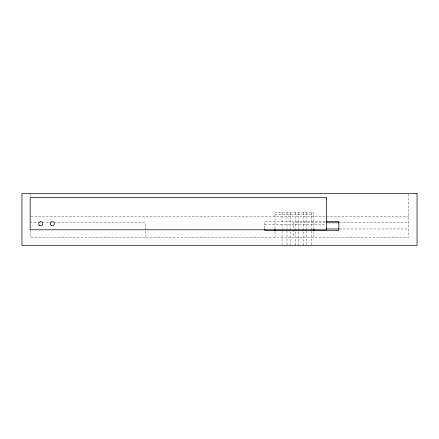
<?xml version="1.0" encoding="UTF-8"?>
<svg xmlns="http://www.w3.org/2000/svg" width="439" height="439" viewBox="0 0 439 439"><rect width="100%" height="100%" fill="white"/><g stroke="black" fill="none" stroke-linecap="round" stroke-linejoin="round"><path stroke-width="0.33" stroke-dasharray="2.19 1.65" d="M275.023 214.424L313.88 214.424M30.867 216.619L408.819 216.619M325.134 221.558L264.772 221.558L264.772 229.789M30.181 222.792L37.727 222.792M38.412 222.792L49.387 222.792M50.073 222.792L53.503 222.792M54.189 222.792L145.419 222.792L145.419 237.197M325.134 222.792L293.581 222.792L293.581 228.966M339.539 222.792L408.819 222.792M264.772 224.505L326.506 224.505M339.539 228.966L408.819 228.966M408.819 194.252L408.819 237.197L30.181 237.197L30.181 228.966M313.88 229.158L313.88 212.503L275.023 212.503L275.023 229.158M313.88 231.71L313.88 237.197M311.69 212.503L311.69 230.338M311.69 231.024L311.69 245.428M306.751 212.503L306.751 230.338M306.751 231.024L306.751 245.428M303.459 212.503L303.459 245.428M298.52 212.503L298.52 245.428M295.227 212.503L295.227 245.428M293.581 229.652L293.581 237.197M290.289 212.503L290.289 245.428M286.996 212.503L286.996 230.338M286.996 231.024L286.996 245.428M282.058 212.503L282.058 230.338M282.058 231.024L282.058 245.428M275.023 231.71L275.023 237.197M30.181 193.572L30.181 196.968"/><path stroke-width="0.66" d="M326.506 221.558L338.853 221.558L338.853 230.409L264.772 230.409L264.772 229.043M326.506 222.792L338.853 222.792M326.506 228.966L338.853 228.966M313.88 229.158L313.88 231.024M275.023 229.158L275.023 231.024M417.05 193.572L21.95 193.572L21.95 245.428L417.05 245.428L417.05 193.572M326.506 197.687L30.181 197.687L30.181 229.789L326.506 229.789L326.506 197.687M39.669 225.509A2.058 2.058 0 0 0 42.753 223.725A2.058 2.058 0 0 0 39.669 221.947A2.058 2.058 0 0 0 39.669 225.509M51.27 225.509A2.058 2.058 0 0 0 54.359 223.725A2.058 2.058 0 0 0 51.27 221.947A2.058 2.058 0 0 0 51.27 225.509"/></g></svg>
